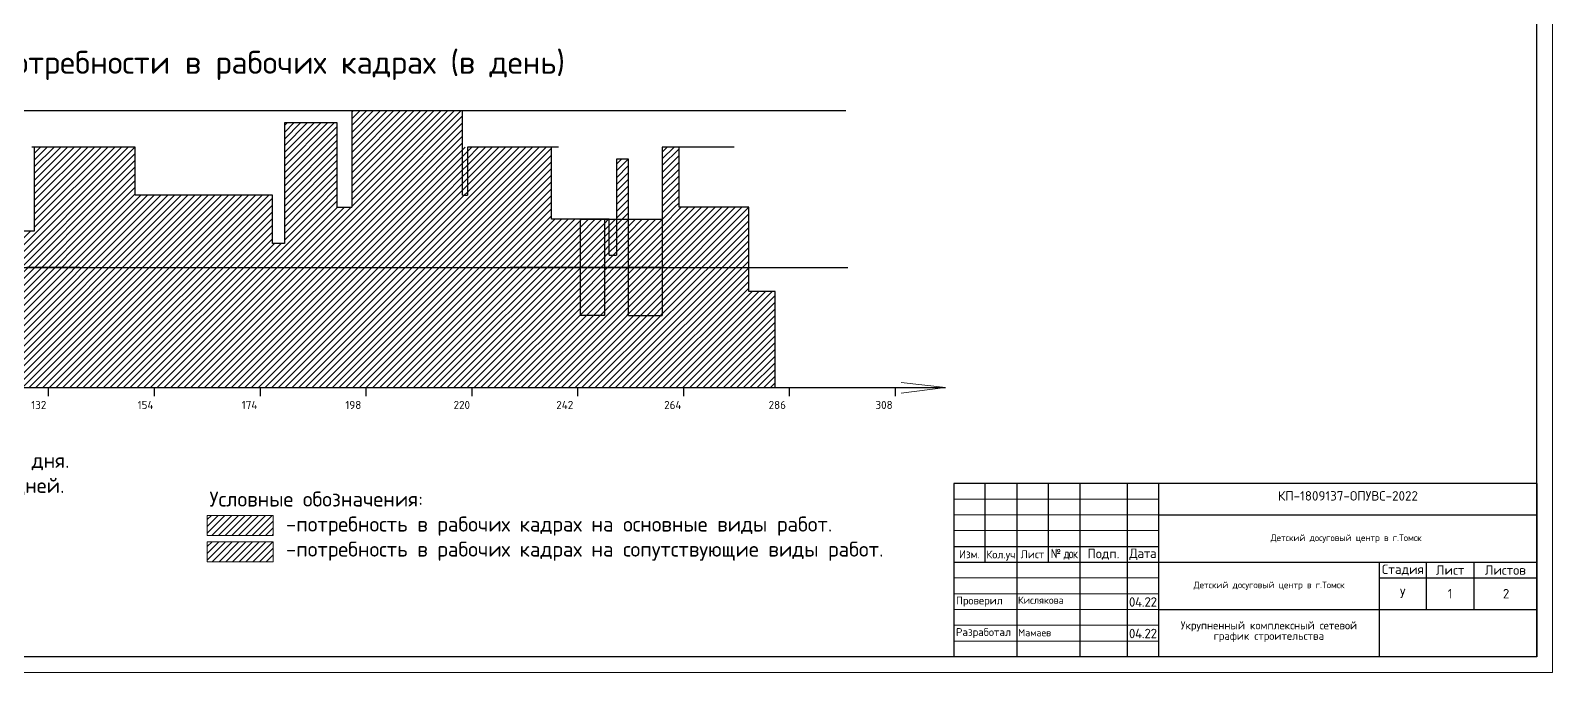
# Model space of a CAD drawing. Header units: millimetres. Extents: x -152693 to 518302, y -31658 to 793547.
# Drawn here: x 135709 to 186416, y 26052 to 47433 of the extents above; entities that cross this region are included whole.
import ezdxf

# ---------------------------------------------------------------- set-up
doc = ezdxf.new("R2010")
doc.units = ezdxf.units.MM
doc.linetypes.add('ACAD_ISO02W100', pattern=[15, 12, -3])
doc.linetypes.add('DASHED', pattern=[7, 5, -2, 0])
doc.layers.add('PDF _Текст', color=7, linetype='Continuous')
doc.layers.add('Размерная', color=5, linetype='Continuous')
for name, color, linetype, lineweight in [('Текст', 42, 'Continuous', 30), ('толстые', 3, 'Continuous', 40), ('тонкие', 6, 'Continuous', 18)]:
    doc.layers.add(name, color=color, linetype=linetype, lineweight=lineweight)
doc.styles.add('isocpeur', font='isocpeur.ttf')
doc.styles.add('PDF ISOCPEUR', font='isocpeur.ttf')
doc.styles.add('ГОСТ 300', font='isocpeur.ttf', dxfattribs={"height": 300})
doc.styles.add('ГОСТ 450', font='isocpeur.ttf', dxfattribs={"height": 450})
doc.styles.add('стиль1', font='isocpeur.ttf')
pattern_1 = [(45, (10326.85, 0), (-112.2532, 112.2532), [])]

msp = doc.modelspace()

# ---------------------------------------------------------------- hatches: boundary and pattern name
at = {"true_color": 0xed1f24}
h = msp.add_hatch(dxfattribs=at)
h.set_pattern_fill('ANSI31', color=240, scale=50)
h.set_pattern_definition(pattern_1)
h.paths.add_polyline_path([(123812.73401, 43550.48965), (123018.94275, 43550.48965), (123018.94275, 41547.70346), (123812.73401, 41547.70346)])
h.paths.add_polyline_path([(123812.73401, 43952.24616), (123018.94275, 43952.24616), (123018.94275, 43550.48965), (123812.73401, 43550.48965)])
h.paths.add_polyline_path([(125496.70232, 42752.97299), (124695.59398, 42752.97299), (124695.59398, 41547.70346), (124695.59398, 40342.43393), (125496.70232, 40342.43393)])
h.paths.add_polyline_path([(145932.62035, 43550.48965), (144169.441, 43550.48965), (144169.441, 41547.70346), (145932.62035, 41547.70346)])
h.paths.add_polyline_path([(145932.62035, 44354.00267), (144169.441, 44354.00267), (144169.441, 43550.48965), (145932.62035, 43550.48965)])
h.paths.add_polyline_path([(150103.20036, 44755.75918), (146413.48744, 44755.75918), (146413.48744, 43550.48965), (150103.20036, 43550.48965)])
h.paths.add_polyline_path([(150103.20036, 43550.48965), (146413.48744, 43550.48965), (146413.48744, 41949.45997), (150103.20036, 41949.45997)])
h.paths.add_polyline_path([(155633.17194, 43148.73314), (155232.44936, 43148.73314), (155232.44936, 39946.67378), (155232.44936, 39544.91727), (155633.17194, 39544.91727)])
h.paths.add_polyline_path([(154992.01581, 41145.94695), (154831.72678, 41145.94695), (154831.72678, 39946.67378), (154992.01581, 39946.67378)])
h = msp.add_hatch(dxfattribs=at)
h.set_pattern_fill('ANSI31', color=240, scale=50)
h.set_pattern_definition(pattern_1)
h.paths.add_polyline_path([(121568.68757, 37943.88759), (120767.24241, 37943.88759), (120767.24241, 35539.34489), (121568.68757, 35539.34489)])
h.paths.add_polyline_path([(121648.83209, 37140.37457), (121568.68757, 37140.37457), (121568.68757, 35539.34489), (121648.83209, 35539.34489)])
h.paths.add_polyline_path([(124695.59398, 41547.70346), (123018.94275, 41547.70346), (123018.94275, 39544.91727), (124695.59398, 39544.91727)])
h.paths.add_polyline_path([(124695.59398, 39544.91727), (123408.49543, 39544.91727), (123018.94275, 39544.91727), (123018.94275, 35539.34489), (124695.59398, 35539.34489)])
h.paths.add_polyline_path([(125976.63594, 39544.91727), (124695.59398, 39544.91727), (124695.59398, 35539.34489), (125976.63594, 35539.34489)])
h.paths.add_polyline_path([(125976.63594, 40342.43393), (124695.59398, 40342.43393), (124695.59398, 39544.91727), (125082.64569, 39544.91727), (125976.63594, 39544.91727)])
h.paths.add_polyline_path([(127030.17078, 40744.19044), (125976.63594, 40744.19044), (125976.63594, 40342.43393), (125976.63594, 39544.91727), (127030.17078, 39544.91727)])
h.paths.add_polyline_path([(127270.60432, 41547.70346), (127030.17078, 41547.70346), (127030.17078, 40744.19044), (127030.17078, 39544.91727), (127270.60432, 39544.91727)])
h.paths.add_polyline_path([(127030.17078, 39544.91727), (125976.63594, 39544.91727), (125976.63594, 35539.34489), (127030.17078, 35539.34489)])
h.paths.add_polyline_path([(127270.60432, 39544.91727), (127030.17078, 39544.91727), (127030.17078, 35539.34489), (127270.60432, 35539.34489)])
h.paths.add_polyline_path([(130075.66237, 43550.48965), (127270.60432, 43550.48965), (127270.60432, 41547.70346), (127270.60432, 39544.91727), (130075.66237, 39544.91727)])
h.paths.add_polyline_path([(130075.66237, 39544.91727), (127270.60432, 39544.91727), (127270.60432, 35539.34489), (130075.66237, 35539.34489)])
h.paths.add_polyline_path([(131586.75204, 41145.94695), (130075.66237, 41145.94695), (130075.66237, 39544.91727), (131586.75204, 39544.91727)])
h.paths.add_polyline_path([(131586.75204, 39544.91727), (130075.66237, 39544.91727), (130075.66237, 35539.34489), (131586.75204, 35539.34489)])
h.paths.add_polyline_path([(135834.41137, 40744.19044), (131586.75204, 40744.19044), (131586.75204, 39544.91727), (135834.41137, 39544.91727)])
h.paths.add_polyline_path([(135834.41137, 39544.91727), (131586.75204, 39544.91727), (131586.75204, 35539.34489), (135834.41137, 35539.34489)])
h.paths.add_polyline_path([(139200.48103, 43550.48965), (135834.41137, 43550.48965), (135834.41137, 40744.19044), (135834.41137, 39544.91727), (139200.48103, 39544.91727)])
h.paths.add_polyline_path([(139200.48103, 39544.91727), (135834.41137, 39544.91727), (135834.41137, 35539.34489), (139200.48103, 35539.34489)])
h.paths.add_polyline_path([(143768.71842, 41949.45997), (139200.48103, 41949.45997), (139200.48103, 39544.91727), (143768.71842, 39544.91727)])
h.paths.add_polyline_path([(143768.71842, 39544.91727), (139200.48103, 39544.91727), (139200.48103, 35539.34489), (143768.71842, 35539.34489)])
h.paths.add_polyline_path([(144169.441, 40342.43393), (143768.71842, 40342.43393), (143768.71842, 39544.91727), (144169.441, 39544.91727)])
h.paths.add_polyline_path([(144169.441, 39544.91727), (143768.71842, 39544.91727), (143768.71842, 35539.34489), (144169.441, 35539.34489)])
h.paths.add_polyline_path([(146413.48744, 41547.70346), (144169.441, 41547.70346), (144169.441, 40342.43393), (144169.441, 39544.91727), (146413.48744, 39544.91727)])
h.paths.add_polyline_path([(146413.48744, 39544.91727), (144169.441, 39544.91727), (144169.441, 35539.34489), (146413.48744, 35539.34489)])
h.paths.add_polyline_path([(150263.48939, 41949.45997), (146413.48744, 41949.45997), (146413.48744, 41748.58171), (146413.48744, 41547.70346), (146413.48744, 39544.91727), (150263.48939, 39544.91727)])
h.paths.add_polyline_path([(150263.48939, 39544.91727), (146413.48744, 39544.91727), (146413.48744, 35539.34489), (150263.48939, 35539.34489)])
h.paths.add_polyline_path([(153068.54744, 43550.48965), (150263.48939, 43550.48965), (150263.48939, 41949.45997), (150263.48939, 39544.91727), (153068.54744, 39544.91727)])
h.paths.add_polyline_path([(153068.54744, 39544.91727), (150263.48939, 39544.91727), (150263.48939, 35539.34489), (153068.54744, 35539.34489)])
h.paths.add_polyline_path([(154030.28163, 41145.94695), (153068.54744, 41145.94695), (153068.54744, 39544.91727), (154030.28163, 39544.91727)])
h.paths.add_polyline_path([(154030.28163, 39544.91727), (153068.54744, 39544.91727), (153068.54744, 35539.34489), (154030.28163, 35539.34489)])
h.paths.add_polyline_path([(154831.72678, 37943.88759), (154030.28163, 37943.88759), (154030.28163, 35539.34489), (154831.72678, 35539.34489)])
h.paths.add_polyline_path([(155232.44936, 39544.91727), (154831.72678, 39544.91727), (154831.72678, 37943.88759), (154831.72678, 35539.34489), (155232.44936, 35539.34489)])
h.paths.add_polyline_path([(156755.19516, 37943.88759), (155232.44936, 37943.88759), (155232.44936, 35539.34489), (156755.19516, 35539.34489)])
h.paths.add_polyline_path([(159637.33253, 39544.91727), (156755.19516, 39544.91727), (156755.19516, 37943.88759), (156755.19516, 35539.34489), (159637.33253, 35539.34489)])
h.paths.add_polyline_path([(159637.33253, 41547.70346), (156755.19516, 41547.70346), (156755.19516, 39544.91727), (159637.33253, 39544.91727)])
h.paths.add_polyline_path([(160518.92221, 38741.40425), (159637.33253, 38741.40425), (159637.33253, 35539.34489), (160518.92221, 35539.34489)])
h.paths.add_polyline_path([(155232.44936, 39946.67378), (154831.72678, 39946.67378), (154831.72678, 39544.91727), (155232.44936, 39544.91727)])
h = msp.add_hatch()
h.set_pattern_fill('ANSI31', color=5, scale=50)
h.set_pattern_definition(pattern_1)
h.paths.add_polyline_path([(150263.48939, 43550.48965), (150103.20036, 43550.48965), (150103.20036, 41949.45997), (150263.48939, 41949.45997)])
h = msp.add_hatch(dxfattribs=at)
h.set_pattern_fill('ANSI31', color=240, scale=50)
h.set_pattern_definition(pattern_1)
h.paths.add_polyline_path([(157316.20677, 43550.48965), (156755.19516, 43550.48965), (156755.19516, 41547.70346), (157316.20677, 41547.70346)])
h = msp.add_hatch()
h.set_pattern_fill('ANSI31', color=5, scale=50)
h.set_pattern_definition(pattern_1)
h.paths.add_polyline_path([(154831.72678, 41145.94695), (154030.28163, 41145.94695), (154030.28163, 39544.91727), (154831.72678, 39544.91727), (154831.72678, 39946.67378)])
h.paths.add_polyline_path([(154831.72678, 39544.91727), (154030.28163, 39544.91727), (154030.28163, 37943.88759), (154831.72678, 37943.88759)])
h.paths.add_polyline_path([(156755.19516, 41145.94695), (155633.17194, 41145.94695), (155633.17194, 39544.91727), (156755.19516, 39544.91727)])
h.paths.add_polyline_path([(156755.19516, 39544.91727), (155633.17194, 39544.91727), (155633.17194, 37943.88759), (156755.19516, 37943.88759)])
h.paths.add_polyline_path([(155232.44936, 41145.94695), (154992.01581, 41145.94695), (154992.01581, 39946.67378), (155232.44936, 39946.67378)])
h = msp.add_hatch(dxfattribs=at)
h.set_pattern_fill('ANSI31', color=240, scale=50)
h.set_pattern_definition(pattern_1)
h.paths.add_polyline_path([(155633.17194, 39544.91727), (155232.44936, 39544.91727), (155232.44936, 37943.88759), (155633.17194, 37943.88759)])
h = msp.add_hatch(dxfattribs=at)
h.set_pattern_fill('ANSI31', color=240, scale=50)
h.paths.add_polyline_path([(143797.79872, 31282.1118), (141601.3158, 31282.1118), (141601.3158, 30616.96629), (143797.79872, 30616.96629)])
h = msp.add_hatch()
h.set_pattern_fill('ANSI31', color=5, scale=50)
h.paths.add_polyline_path([(143797.79872, 30403.12451), (141601.3158, 30403.12451), (141601.3158, 29737.979), (143797.79872, 29737.979)])

# ---------------------------------------------------------------- linework, layer by layer
at = {"color": 0, "lineweight": 30, "ltscale": 1000}
for p, q in [((185891.27873, 26577.26969), (185891.27873, 56712.26969)), ((144416.27873, 26577.26969), (100211.27873, 26577.26969)), ((185891.27873, 26577.26969), (144416.27873, 26577.26969))]:
    msp.add_line(p, q, dxfattribs=at)
at = {"linetype": 'ACAD_ISO02W100'}
for p, q in [((162872.59033, 44755.75918), (114537.06764, 44755.75918)), ((114537.06764, 39544.91727), (162939.96247, 39544.91727))]:
    msp.add_line(p, q, dxfattribs=at)
for p, q in [((150103.20036, 44755.75918), (146413.48744, 44755.75918)), ((146413.48744, 44755.75918), (146413.48744, 41748.58171)), ((150103.20036, 41949.45997), (150103.20036, 44755.75918)), ((145932.62035, 44354.00267), (144169.441, 44354.00267)), ((144169.441, 44354.00267), (144169.441, 41547.70346)), ((145932.62035, 41547.70346), (145932.62035, 44354.00267)), ((139120.33651, 43550.48965), (135754.26685, 43550.48965)), ((139120.33651, 43550.48965), (135754.26685, 43550.48965)), ((139200.48103, 43550.48965), (135834.41137, 43550.48965)), ((135834.41137, 43550.48965), (135834.41137, 40744.19044)), ((139200.48103, 41949.45997), (139200.48103, 43550.48965)), ((153068.54744, 43550.48965), (150263.48939, 43550.48965)), ((150263.48939, 43550.48965), (150263.48939, 41949.45997)), ((153305.91579, 43550.48965), (150500.85774, 43550.48965)), ((153305.91579, 43550.48965), (150500.85774, 43550.48965)), ((153068.54744, 41145.94695), (153068.54744, 43550.48965)), ((155633.17194, 43148.73314), (155232.44936, 43148.73314)), ((155232.44936, 43148.73314), (155232.44936, 39946.67378)), ((155633.17194, 37943.88759), (155633.17194, 43148.73314)), ((157316.20677, 43550.48965), (156755.19516, 43550.48965)), ((156755.19516, 43550.48965), (156755.19516, 41547.70346)), ((159156.46544, 43550.48965), (156992.56352, 43550.48965)), ((159156.46544, 43550.48965), (156992.56352, 43550.48965)), ((157316.20677, 41547.70346), (157316.20677, 43550.48965)), ((143768.71842, 41949.45997), (139200.48103, 41949.45997)), ((143768.71842, 40342.43393), (143768.71842, 41949.45997)), ((146413.48744, 41949.45997), (146413.48744, 41547.70346)), ((150103.20036, 41949.45997), (150263.48939, 41949.45997)), ((144169.441, 41547.70346), (144169.441, 40342.43393)), ((145932.62035, 41547.70346), (146413.48744, 41547.70346)), ((154030.28163, 41145.94695), (153068.54744, 41145.94695)), ((154831.72678, 41145.94695), (154030.28163, 41145.94695)), ((154030.28163, 41145.94695), (156755.19516, 41145.94695)), ((154030.28163, 37943.88759), (154030.28163, 41145.94695)), ((154992.01581, 41145.94695), (154831.72678, 41145.94695)), ((154831.72678, 41145.94695), (154831.72678, 39946.67378)), ((154992.01581, 39946.67378), (154992.01581, 41145.94695)), ((156755.19516, 41547.70346), (156755.19516, 37943.88759)), ((159637.33253, 41547.70346), (157316.20677, 41547.70346)), ((159637.33253, 38741.40425), (159637.33253, 41547.70346)), ((135834.41137, 40744.19044), (131586.75204, 40744.19044)), ((144169.441, 40342.43393), (143768.71842, 40342.43393)), ((154831.72678, 39946.67378), (154831.72678, 37943.88759)), ((154992.01581, 39946.67378), (155232.44936, 39946.67378)), ((137347.28933, 39544.91727), (135584.10999, 39544.91727)), ((156822.40665, 39544.91727), (151693.15765, 39544.91727)), ((160518.92221, 38741.40425), (159637.33253, 38741.40425)), ((160518.92221, 35539.34489), (160518.92221, 38741.40425)), ((154831.72678, 37943.88759), (154030.28163, 37943.88759)), ((155633.17194, 37943.88759), (156755.19516, 37943.88759)), ((114537.06764, 35539.34489), (166189.1565, 35539.34489)), ((136315.27846, 35260.51388), (136315.27846, 35539.34489)), ((139841.63715, 35260.51388), (139841.63715, 35539.34489)), ((143367.99585, 35260.51388), (143367.99585, 35539.34489)), ((146894.35454, 35260.51388), (146894.35454, 35539.34489)), ((150420.71323, 35260.51388), (150420.71323, 35539.34489)), ((153947.07192, 35260.51388), (153947.07192, 35539.34489)), ((157473.43061, 35260.51388), (157473.43061, 35539.34489)), ((160999.7893, 35260.51388), (160999.7893, 35539.34489)), ((164526.14799, 35260.51388), (164526.14799, 35539.34489))]:
    msp.add_line(p, q)
at = {"color": 18, "lineweight": 20, "true_color": 0x000000}
for p in [(114537.06764, 35539.34489), (117236.93237, 35539.34489)]:
    msp.add_line(p, (164526.14799, 35539.34489), dxfattribs=at)
at = {"color": 0, "linetype": 'ByBlock', "lineweight": 15, "ltscale": 20}
msp.add_lwpolyline([(98111.27873, 26052.26969), (186416.27873, 26052.26969), (186416.27873, 88422.26969), (98111.27873, 88422.26969)], close=True, dxfattribs=at)
at = {"lineweight": 20}
msp.add_lwpolyline([(164711.66406, 35707.24176), (166189.1565, 35539.34489), (164711.66406, 35354.65833)], dxfattribs=at)
for points in [[(143797.79872, 30616.96629), (141601.3158, 30616.96629), (141601.3158, 31282.1118), (143797.79872, 31282.1118)], [(143797.79872, 29737.979), (141601.3158, 29737.979), (141601.3158, 30403.12451), (143797.79872, 30403.12451)]]:
    msp.add_lwpolyline(points, close=True, dxfattribs=at)
at = {"layer": 'толстые', "color": 7, "lineweight": 30}
for p, q in [((185891.27873, 32352.26969), (166466.27873, 32352.26969)), ((185891.27873, 32352.26969), (166466.27873, 32352.26969)), ((167516.788, 29727.26969), (167516.788, 32352.26969)), ((167516.788, 29727.26969), (167516.788, 32352.26969)), ((168566.4363, 32352.26969), (168566.4363, 26577.26969)), ((168566.4363, 32352.26969), (168566.4363, 26577.26969)), ((169616.4363, 32352.26969), (169616.4363, 29727.26969)), ((169616.4363, 32352.26969), (169616.4363, 29727.26969)), ((170666.4363, 32352.26969), (170666.4363, 26577.26969)), ((170666.4363, 32352.26969), (170666.4363, 26577.26969)), ((172241.4363, 32352.26969), (172241.4363, 26577.26969)), ((172241.4363, 32352.26969), (172241.4363, 26577.26969)), ((173291.4363, 32352.26969), (173291.4363, 26577.26969)), ((173291.4363, 32352.26969), (173291.4363, 26577.26969)), ((185891.27873, 32352.26969), (185891.27873, 26577.26969)), ((185891.27873, 32352.26969), (185891.27873, 26577.26969)), ((173291.4363, 31302.26969), (185891.27873, 31302.26969)), ((173291.4363, 31302.26969), (185891.27873, 31302.26969)), ((166466.27873, 30252.26969), (173291.4363, 30252.26969)), ((166466.27873, 30252.26969), (173291.4363, 30252.26969)), ((166466.27873, 29727.26969), (185891.27873, 29727.26969)), ((166466.27873, 29727.26969), (185891.27873, 29727.26969)), ((180641.93901, 29727.26969), (180641.93901, 26577.26969)), ((180641.93901, 29727.26969), (180641.93901, 26577.26969)), ((182216.93901, 28152.26969), (182216.93901, 29727.26969)), ((182216.93901, 28152.26969), (182216.93901, 29727.26969)), ((183791.74268, 29727.26969), (183791.74268, 28152.35265)), ((183791.74268, 29727.26969), (183791.74268, 28152.35265)), ((180641.93901, 29202.26969), (185891.27873, 29202.26969)), ((180641.93901, 29202.26969), (185891.27873, 29202.26969)), ((173291.4363, 28152.26969), (185891.27873, 28152.26969)), ((173291.4363, 28152.26969), (185891.27873, 28152.26969)), ((185891.27873, 26577.26969), (166466.27873, 26577.26969)), ((185891.27873, 26577.26969), (166466.27873, 26577.26969))]:
    msp.add_line(p, q, dxfattribs=at)
at = {"layer": 'толстые', "color": 7, "lineweight": 30, "ltscale": 6}
msp.add_line((166466.27873, 32352.26969), (166466.27873, 26577.26969), dxfattribs=at)
msp.add_line((166466.27873, 32352.26969), (166466.27873, 26577.26969), dxfattribs=at)
at = {"layer": 'толстые', "color": 7, "lineweight": 5}
for p, q in [((185891.27873, 32352.26969), (166466.27873, 32352.26969)), ((185891.27873, 32352.26969), (166466.27873, 32352.26969)), ((167516.788, 29727.26969), (167516.788, 32352.26969)), ((167516.788, 29727.26969), (167516.788, 32352.26969)), ((168566.4363, 32352.26969), (168566.4363, 26577.26969)), ((168566.4363, 32352.26969), (168566.4363, 26577.26969)), ((169616.4363, 32352.26969), (169616.4363, 29727.26969)), ((169616.4363, 32352.26969), (169616.4363, 29727.26969)), ((170666.4363, 32352.26969), (170666.4363, 26577.26969)), ((170666.4363, 32352.26969), (170666.4363, 26577.26969)), ((172241.4363, 32352.26969), (172241.4363, 26577.26969)), ((172241.4363, 32352.26969), (172241.4363, 26577.26969)), ((173291.4363, 32352.26969), (173291.4363, 26577.26969)), ((173291.4363, 32352.26969), (173291.4363, 26577.26969)), ((185891.27873, 32352.26969), (185891.27873, 26577.26969)), ((185891.27873, 32352.26969), (185891.27873, 26577.26969)), ((173291.4363, 31302.26969), (185891.27873, 31302.26969)), ((173291.4363, 31302.26969), (185891.27873, 31302.26969)), ((166466.27873, 30252.26969), (173291.4363, 30252.26969)), ((166466.27873, 30252.26969), (173291.4363, 30252.26969)), ((166466.27873, 29727.26969), (185891.27873, 29727.26969)), ((166466.27873, 29727.26969), (185891.27873, 29727.26969)), ((180641.93901, 29727.26969), (180641.93901, 26577.26969)), ((180641.93901, 29727.26969), (180641.93901, 26577.26969)), ((182216.93901, 28152.26969), (182216.93901, 29727.26969)), ((182216.93901, 28152.26969), (182216.93901, 29727.26969)), ((183791.74268, 29727.26969), (183791.74268, 28152.35265)), ((183791.74268, 29727.26969), (183791.74268, 28152.35265)), ((180641.93901, 29202.26969), (185891.27873, 29202.26969)), ((180641.93901, 29202.26969), (185891.27873, 29202.26969)), ((173291.4363, 28152.26969), (185891.27873, 28152.26969)), ((173291.4363, 28152.26969), (185891.27873, 28152.26969)), ((185891.27873, 26577.26969), (166466.27873, 26577.26969)), ((185891.27873, 26577.26969), (166466.27873, 26577.26969))]:
    msp.add_line(p, q, dxfattribs=at)
at = {"layer": 'толстые', "color": 7, "lineweight": 5, "ltscale": 6}
msp.add_line((166466.27873, 32352.26969), (166466.27873, 26577.26969), dxfattribs=at)
msp.add_line((166466.27873, 32352.26969), (166466.27873, 26577.26969), dxfattribs=at)
at = {"layer": 'тонкие', "color": 7}
for p, q in [((166466.27873, 31827.26969), (173291.4363, 31827.26969)), ((166466.27873, 31827.26969), (173291.4363, 31827.26969)), ((166466.27873, 31302.26969), (173291.4363, 31302.26969)), ((166466.27873, 31302.26969), (173291.4363, 31302.26969)), ((166466.27873, 30777.26969), (173291.4363, 30777.26969)), ((166466.27873, 30777.26969), (173291.4363, 30777.26969)), ((166466.27873, 29202.26969), (173291.4363, 29202.26969)), ((166466.27873, 29202.26969), (173291.4363, 29202.26969)), ((166466.27873, 28677.26969), (173291.4363, 28677.26969)), ((166466.27873, 28677.26969), (173291.4363, 28677.26969)), ((166466.27873, 28152.26969), (173291.4363, 28152.26969)), ((166466.27873, 28152.26969), (173291.4363, 28152.26969)), ((166466.27873, 27627.26969), (173291.4363, 27627.26969)), ((166466.27873, 27627.26969), (173291.4363, 27627.26969)), ((166466.27873, 27102.26969), (173291.4363, 27102.26969)), ((166466.27873, 27102.26969), (173291.4363, 27102.26969))]:
    msp.add_line(p, q, dxfattribs=at)
at = {"layer": 'тонкие', "color": 7, "lineweight": 5}
for p, q in [((166466.27873, 31827.26969), (173291.4363, 31827.26969)), ((166466.27873, 31827.26969), (173291.4363, 31827.26969)), ((166466.27873, 31302.26969), (173291.4363, 31302.26969)), ((166466.27873, 31302.26969), (173291.4363, 31302.26969)), ((166466.27873, 30777.26969), (173291.4363, 30777.26969)), ((166466.27873, 30777.26969), (173291.4363, 30777.26969)), ((166466.27873, 29202.26969), (173291.4363, 29202.26969)), ((166466.27873, 29202.26969), (173291.4363, 29202.26969)), ((166466.27873, 28677.26969), (173291.4363, 28677.26969)), ((166466.27873, 28677.26969), (173291.4363, 28677.26969)), ((166466.27873, 28152.26969), (173291.4363, 28152.26969)), ((166466.27873, 28152.26969), (173291.4363, 28152.26969)), ((166466.27873, 27627.26969), (173291.4363, 27627.26969)), ((166466.27873, 27627.26969), (173291.4363, 27627.26969)), ((166466.27873, 27102.26969), (173291.4363, 27102.26969)), ((166466.27873, 27102.26969), (173291.4363, 27102.26969))]:
    msp.add_line(p, q, dxfattribs=at)

# ---------------------------------------------------------------- texts
at = {"color": 0, "linetype": 'ByBlock', "lineweight": 5, "ltscale": 1000, "insert": (177270.78397, 32093.10615), "char_height": 315, "attachment_point": 1, "style": 'ГОСТ 300'}
msp.add_mtext_dynamic_manual_height_columns('КП-{\\C256;1809137}-ОПУВС-2022', width=6299.475, gutter_width=1575, heights=[0], dxfattribs=at)
at = {"color": 0, "linetype": 'ByBlock', "lineweight": 15, "ltscale": 1000, "attachment_point": 1, "style": 'ГОСТ 300'}
for s, width, heights, insert, char_height in [('\\pxi1.26397,l1.0792;Детский досуговый центр в г.Томск', 11963.7, [0], (176510.28308, 30649.99358), 220.5), ('\\pxi1.26397,l1.0792;Детский досуговый центр в г.Томск', 11963.7, [286.65], (173943.82755, 29081.24033), 220.5), ('У', 318.15, [0], (181329.02873, 28844.21969), 315)]:
    msp.add_mtext_dynamic_manual_height_columns(s, width=width, gutter_width=1575, heights=heights, dxfattribs=dict(at, insert=insert, char_height=char_height))
at = {"linetype": 'ByBlock', "lineweight": 15, "ltscale": 500, "insert": (173291.4363, 27754.0066), "char_height": 262.5, "attachment_point": 1, "style": 'ГОСТ 300'}
msp.add_mtext_dynamic_manual_height_columns('\\A1;\\pxsm0.8,qc;{\\C256;\\c0;Укрупненный комплексный сетевой \\Pграфик строительства}', width=7350.5027111, gutter_width=1575, heights=[1425.16531], dxfattribs=at)
at = {"layer": 'PDF _Текст', "linetype": 'DASHED', "lineweight": 20, "attachment_point": 7, "style": 'PDF ISOCPEUR'}
for s, insert, char_height in [('График потребности в рабочих кадрах (в день)', (130550.25228, 45782.76234), 762.3665131), ('132', (135734.43678, 34828.77554), 266.674317), ('154', (139278.92077, 34828.77554), 266.674317), ('174', (142747.96366, 34828.77554), 266.674317), ('198', (146199.15674, 34828.77554), 266.674317), ('220', (149805.34243, 34828.77554), 266.674317), ('242', (153228.10388, 34828.77554), 266.674317), ('264', (156820.84512, 34828.77554), 266.674317), ('286', (160301.05405, 34828.77554), 266.674317), ('308', (163859.72844, 34828.77554), 266.674317), ('\\A1;\\pxi-3,l4,t4;1.^IНормативная продолжительность строительства обьекта - 286 дня.\\P2.^IПроектная  продолжительность строительства обьекта - 283 дней.\\P3.^IПроектная трудоемкость строительства обьекта Т=8790 чел-дн.\\P4.^IСреднее количество рабочих в смену Nср=9336/283=31 чел.\\P5.^IМаксимальное количество рабочих в смену Nmax=23 чел.\\P6.^IКоэффициент неравномерности движения рабочих K=31/23=1,5', (113412.47296, 28563.32135), 500)]:
    msp.add_mtext(s, dxfattribs=dict(at, insert=insert, char_height=char_height))
at = {"layer": 'PDF _Текст', "linetype": 'DASHED', "lineweight": 20, "insert": (141673.55037, 29775.99391), "char_height": 500, "width": 33296.8522012, "attachment_point": 7, "style": 'PDF ISOCPEUR'}
msp.add_mtext('Условные обозначения:\\P\\pxt2,4;        -потребность в рабочих кадрах на основные виды работ.\\P\\ptz;        -потребность в рабочих кадрах на сопутствующие виды работ.', dxfattribs=at)
at = {"layer": 'Размерная', "color": 0, "lineweight": 0, "ltscale": 100, "char_height": 315, "width": 1575, "attachment_point": 5, "style": 'стиль1'}
for s, insert in [('1', (183004.43901, 28677.26969)), ('2', (184867.48065, 28677.26969))]:
    msp.add_mtext(s, dxfattribs=dict(at, insert=insert))
at = {"layer": 'Текст', "color": 7, "lineweight": 5, "insert": (166991.61788, 29989.76969), "char_height": 262.5, "width": 1050.3402319, "attachment_point": 5, "style": 'isocpeur'}
msp.add_mtext('{\\fISOCPEUR|b0|i0|c204|p34;Изм}.', dxfattribs=at)
at = {"layer": 'Текст', "color": 7, "lineweight": 5, "insert": (168039.10518, 29947.40691), "char_height": 262.5, "width": 945, "attachment_point": 5, "line_spacing_factor": 1.2, "style": 'ГОСТ 450'}
msp.add_mtext('Кол.уч', dxfattribs=at)
at = {"layer": 'Текст', "color": 7, "style": 'ГОСТ 450'}
for s, insert, char_height, width, attachment_point in [('{\\fISOCPEUR|b0|i0|c204|p34;Лист}', (169091.4363, 29989.76969), 262.5, 1050, 5), ('{\\fISOCPEUR|b0|i0|c204|p34;\\W0.8;\\T0.85;№\\fISOCPEUR|b0|i0|c0|p34; \\fISOCPEUR|b0|i0|c204|p34;док}', (170141.4363, 29989.76969), 315, 1050, 5), ('{\\fISOCPEUR|b0|i0|c204|p34;Подп}.', (171453.9363, 29989.76969), 315, 1575, 5), ('{\\fISOCPEUR|b0|i0|c204|p34;\\T0.95;Дата}', (172766.4363, 29989.76969), 315, 1050, 5), ('{\\fISOCPEUR|b0|i0|c204|p34;Стадия}', (181429.56222, 29464.76969), 315, 1575.2464099, 5), ('{\\fISOCPEUR|b0|i0|c204|p34;Лист}', (183004.46405, 29464.76969), 315, 1574.5572547, 5), ('{\\fISOCPEUR|b0|i0|c204|p34;Листов}', (184841.5107, 29464.76969), 315, 2099.536057, 5), ('{\\fISOCPEUR|b0|i0|c204|p34;Проверил}', (166540.74896, 28581.8681), 262.5, 1794.8017417, 1), ('Кислякова', (168607.50581, 28581.8681), 241.5, 1794.8017417, 1), ('{\\T0.95;04.22}', (172766.4363, 28402.06724), 315, 1050, 5), ('{\\fISOCPEUR|b0|i0|c204|p34;Разработал}', (166540.74896, 27531.8681), 262.5, 1794.8017417, 1), ('Мамаев', (168615.77539, 27497.70269), 236.25, 1615.3215675, 1), ('{\\T0.95;04.22}', (172766.4363, 27352.06724), 315, 1050, 5)]:
    msp.add_mtext(s, dxfattribs=dict(at, insert=insert, char_height=char_height, width=width, attachment_point=attachment_point))

doc.saveas('drawing.dxf')
